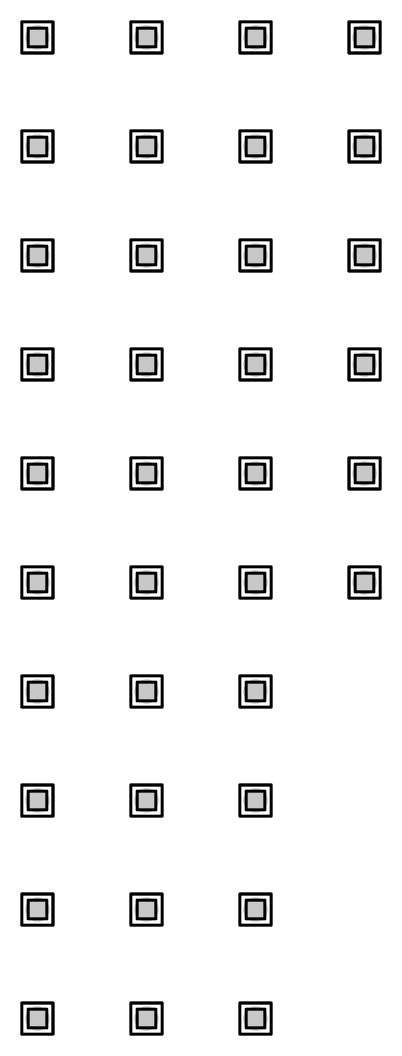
# Model space of a CAD drawing. Header units: millimetres. Extents: x -25 to 478, y -31 to 252.
# Drawn here: x 81.89 to 87.78, y 47.78 to 64.34 of the extents above; entities that cross this region are included whole.
import ezdxf

# ---------------------------------------------------------------- set-up
doc = ezdxf.new("R2010")
doc.units = ezdxf.units.MM
doc.layers.add('DrillDrawing', color=1, linetype='Continuous')
doc.layers.add('ViaHoleLayer', color=16, linetype='Continuous')

msp = doc.modelspace()

# ---------------------------------------------------------------- hatches: boundary and pattern name
at = {"layer": 'ViaHoleLayer'}
h = msp.add_hatch(color=16, dxfattribs=at)
edge = h.paths.add_edge_path()
edge.add_arc((82.169, 64.057), 0.2, 0, 360)
h = msp.add_hatch(color=16, dxfattribs=at)
edge = h.paths.add_edge_path()
edge.add_arc((83.947, 64.057), 0.2, 0, 360)
h = msp.add_hatch(color=16, dxfattribs=at)
edge = h.paths.add_edge_path()
edge.add_arc((85.725, 64.057), 0.2, 0, 360)
h = msp.add_hatch(color=16, dxfattribs=at)
edge = h.paths.add_edge_path()
edge.add_arc((87.503, 64.057), 0.2, 0, 360)
h = msp.add_hatch(color=16, dxfattribs=at)
edge = h.paths.add_edge_path()
edge.add_arc((82.169, 62.279), 0.2, 0, 360)
h = msp.add_hatch(color=16, dxfattribs=at)
edge = h.paths.add_edge_path()
edge.add_arc((83.947, 62.279), 0.2, 0, 360)
h = msp.add_hatch(color=16, dxfattribs=at)
edge = h.paths.add_edge_path()
edge.add_arc((85.725, 62.279), 0.2, 0, 360)
h = msp.add_hatch(color=16, dxfattribs=at)
edge = h.paths.add_edge_path()
edge.add_arc((87.503, 62.279), 0.2, 0, 360)
h = msp.add_hatch(color=16, dxfattribs=at)
edge = h.paths.add_edge_path()
edge.add_arc((82.169, 60.501), 0.2, 0, 360)
h = msp.add_hatch(color=16, dxfattribs=at)
edge = h.paths.add_edge_path()
edge.add_arc((83.947, 60.501), 0.2, 0, 360)
h = msp.add_hatch(color=16, dxfattribs=at)
edge = h.paths.add_edge_path()
edge.add_arc((85.725, 60.501), 0.2, 0, 360)
h = msp.add_hatch(color=16, dxfattribs=at)
edge = h.paths.add_edge_path()
edge.add_arc((87.503, 60.501), 0.2, 0, 360)
h = msp.add_hatch(color=16, dxfattribs=at)
edge = h.paths.add_edge_path()
edge.add_arc((82.169, 58.723), 0.2, 0, 360)
h = msp.add_hatch(color=16, dxfattribs=at)
edge = h.paths.add_edge_path()
edge.add_arc((83.947, 58.723), 0.2, 0, 360)
h = msp.add_hatch(color=16, dxfattribs=at)
edge = h.paths.add_edge_path()
edge.add_arc((85.725, 58.723), 0.2, 0, 360)
h = msp.add_hatch(color=16, dxfattribs=at)
edge = h.paths.add_edge_path()
edge.add_arc((87.503, 58.723), 0.2, 0, 360)
h = msp.add_hatch(color=16, dxfattribs=at)
edge = h.paths.add_edge_path()
edge.add_arc((82.169, 56.945), 0.2, 0, 360)
h = msp.add_hatch(color=16, dxfattribs=at)
edge = h.paths.add_edge_path()
edge.add_arc((83.947, 56.945), 0.2, 0, 360)
h = msp.add_hatch(color=16, dxfattribs=at)
edge = h.paths.add_edge_path()
edge.add_arc((85.725, 56.945), 0.2, 0, 360)
h = msp.add_hatch(color=16, dxfattribs=at)
edge = h.paths.add_edge_path()
edge.add_arc((87.503, 56.945), 0.2, 0, 360)
h = msp.add_hatch(color=16, dxfattribs=at)
edge = h.paths.add_edge_path()
edge.add_arc((82.169, 55.167), 0.2, 0, 360)
h = msp.add_hatch(color=16, dxfattribs=at)
edge = h.paths.add_edge_path()
edge.add_arc((83.947, 55.167), 0.2, 0, 360)
h = msp.add_hatch(color=16, dxfattribs=at)
edge = h.paths.add_edge_path()
edge.add_arc((85.725, 55.167), 0.2, 0, 360)
h = msp.add_hatch(color=16, dxfattribs=at)
edge = h.paths.add_edge_path()
edge.add_arc((87.503, 55.167), 0.2, 0, 360)
h = msp.add_hatch(color=16, dxfattribs=at)
edge = h.paths.add_edge_path()
edge.add_arc((82.169, 53.389), 0.2, 0, 360)
h = msp.add_hatch(color=16, dxfattribs=at)
edge = h.paths.add_edge_path()
edge.add_arc((83.947, 53.389), 0.2, 0, 360)
h = msp.add_hatch(color=16, dxfattribs=at)
edge = h.paths.add_edge_path()
edge.add_arc((85.725, 53.389), 0.2, 0, 360)
h = msp.add_hatch(color=16, dxfattribs=at)
edge = h.paths.add_edge_path()
edge.add_arc((82.169, 51.611), 0.2, 0, 360)
h = msp.add_hatch(color=16, dxfattribs=at)
edge = h.paths.add_edge_path()
edge.add_arc((83.947, 51.611), 0.2, 0, 360)
h = msp.add_hatch(color=16, dxfattribs=at)
edge = h.paths.add_edge_path()
edge.add_arc((85.725, 51.611), 0.2, 0, 360)
h = msp.add_hatch(color=16, dxfattribs=at)
edge = h.paths.add_edge_path()
edge.add_arc((82.169, 49.833), 0.2, 0, 360)
h = msp.add_hatch(color=16, dxfattribs=at)
edge = h.paths.add_edge_path()
edge.add_arc((83.947, 49.833), 0.2, 0, 360)
h = msp.add_hatch(color=16, dxfattribs=at)
edge = h.paths.add_edge_path()
edge.add_arc((85.725, 49.833), 0.2, 0, 360)
h = msp.add_hatch(color=16, dxfattribs=at)
edge = h.paths.add_edge_path()
edge.add_arc((82.169, 48.055), 0.2, 0, 360)
h = msp.add_hatch(color=16, dxfattribs=at)
edge = h.paths.add_edge_path()
edge.add_arc((83.947, 48.055), 0.2, 0, 360)
h = msp.add_hatch(color=16, dxfattribs=at)
edge = h.paths.add_edge_path()
edge.add_arc((85.725, 48.055), 0.2, 0, 360)

# ---------------------------------------------------------------- linework, layer by layer
at = {"layer": 'DrillDrawing', "const_width": 0.0508}
for points in [[(81.915, 64.311), (82.423, 64.311)], [(81.915, 63.803), (81.915, 64.311)], [(82.423, 63.803), (82.423, 64.311)], [(83.693, 64.311), (84.201, 64.311)], [(83.693, 63.803), (83.693, 64.311)], [(84.201, 63.803), (84.201, 64.311)], [(85.471, 64.311), (85.979, 64.311)], [(85.471, 63.803), (85.471, 64.311)], [(85.979, 63.803), (85.979, 64.311)], [(87.249, 64.311), (87.757, 64.311)], [(87.249, 63.803), (87.249, 64.311)], [(87.757, 63.803), (87.757, 64.311)], [(82.017, 64.209), (82.321, 64.209)], [(82.017, 63.904), (82.017, 64.209)], [(82.321, 63.904), (82.321, 64.209)], [(83.795, 64.209), (84.099, 64.209)], [(83.795, 63.904), (83.795, 64.209)], [(84.099, 63.904), (84.099, 64.209)], [(85.573, 64.209), (85.877, 64.209)], [(85.573, 63.904), (85.573, 64.209)], [(85.877, 63.904), (85.877, 64.209)], [(87.351, 64.209), (87.655, 64.209)], [(87.351, 63.904), (87.351, 64.209)], [(87.655, 63.904), (87.655, 64.209)], [(82.017, 63.904), (82.321, 63.904)], [(83.795, 63.904), (84.099, 63.904)], [(85.573, 63.904), (85.877, 63.904)], [(87.351, 63.904), (87.655, 63.904)], [(81.915, 63.803), (82.423, 63.803)], [(83.693, 63.803), (84.201, 63.803)], [(85.471, 63.803), (85.979, 63.803)], [(87.249, 63.803), (87.757, 63.803)], [(81.915, 62.533), (82.423, 62.533)], [(81.915, 62.025), (81.915, 62.533)], [(82.017, 62.431), (82.321, 62.431)], [(82.017, 62.126), (82.017, 62.431)], [(82.321, 62.126), (82.321, 62.431)], [(82.423, 62.025), (82.423, 62.533)], [(83.693, 62.533), (84.201, 62.533)], [(83.693, 62.025), (83.693, 62.533)], [(83.795, 62.431), (84.099, 62.431)], [(83.795, 62.126), (83.795, 62.431)], [(84.099, 62.126), (84.099, 62.431)], [(84.201, 62.025), (84.201, 62.533)], [(85.471, 62.533), (85.979, 62.533)], [(85.471, 62.025), (85.471, 62.533)], [(85.573, 62.431), (85.877, 62.431)], [(85.573, 62.126), (85.573, 62.431)], [(85.877, 62.126), (85.877, 62.431)], [(85.979, 62.025), (85.979, 62.533)], [(87.249, 62.533), (87.757, 62.533)], [(87.249, 62.025), (87.249, 62.533)], [(87.351, 62.431), (87.655, 62.431)], [(87.351, 62.126), (87.351, 62.431)], [(87.655, 62.126), (87.655, 62.431)], [(87.757, 62.025), (87.757, 62.533)], [(82.017, 62.126), (82.321, 62.126)], [(83.795, 62.126), (84.099, 62.126)], [(85.573, 62.126), (85.877, 62.126)], [(87.351, 62.126), (87.655, 62.126)], [(81.915, 62.025), (82.423, 62.025)], [(83.693, 62.025), (84.201, 62.025)], [(85.471, 62.025), (85.979, 62.025)], [(87.249, 62.025), (87.757, 62.025)], [(81.915, 60.755), (82.423, 60.755)], [(81.915, 60.247), (81.915, 60.755)], [(82.423, 60.247), (82.423, 60.755)], [(83.693, 60.755), (84.201, 60.755)], [(83.693, 60.247), (83.693, 60.755)], [(84.201, 60.247), (84.201, 60.755)], [(85.471, 60.755), (85.979, 60.755)], [(85.471, 60.247), (85.471, 60.755)], [(85.979, 60.247), (85.979, 60.755)], [(87.249, 60.755), (87.757, 60.755)], [(87.249, 60.247), (87.249, 60.755)], [(87.757, 60.247), (87.757, 60.755)], [(82.017, 60.653), (82.321, 60.653)], [(82.017, 60.348), (82.017, 60.653)], [(82.321, 60.348), (82.321, 60.653)], [(83.795, 60.653), (84.099, 60.653)], [(83.795, 60.348), (83.795, 60.653)], [(84.099, 60.348), (84.099, 60.653)], [(85.573, 60.653), (85.877, 60.653)], [(85.573, 60.348), (85.573, 60.653)], [(85.877, 60.348), (85.877, 60.653)], [(87.351, 60.653), (87.655, 60.653)], [(87.351, 60.348), (87.351, 60.653)], [(87.655, 60.348), (87.655, 60.653)], [(82.017, 60.348), (82.321, 60.348)], [(83.795, 60.348), (84.099, 60.348)], [(85.573, 60.348), (85.877, 60.348)], [(87.351, 60.348), (87.655, 60.348)], [(81.915, 60.247), (82.423, 60.247)], [(83.693, 60.247), (84.201, 60.247)], [(85.471, 60.247), (85.979, 60.247)], [(87.249, 60.247), (87.757, 60.247)], [(81.915, 58.977), (82.423, 58.977)], [(81.915, 58.469), (81.915, 58.977)], [(82.423, 58.469), (82.423, 58.977)], [(83.693, 58.977), (84.201, 58.977)], [(83.693, 58.469), (83.693, 58.977)], [(84.201, 58.469), (84.201, 58.977)], [(85.471, 58.977), (85.979, 58.977)], [(85.471, 58.469), (85.471, 58.977)], [(85.979, 58.469), (85.979, 58.977)], [(87.249, 58.977), (87.757, 58.977)], [(87.249, 58.469), (87.249, 58.977)], [(87.757, 58.469), (87.757, 58.977)], [(82.017, 58.875), (82.321, 58.875)], [(82.017, 58.57), (82.017, 58.875)], [(82.321, 58.57), (82.321, 58.875)], [(83.795, 58.875), (84.099, 58.875)], [(83.795, 58.57), (83.795, 58.875)], [(84.099, 58.57), (84.099, 58.875)], [(85.573, 58.875), (85.877, 58.875)], [(85.573, 58.57), (85.573, 58.875)], [(85.877, 58.57), (85.877, 58.875)], [(87.351, 58.875), (87.655, 58.875)], [(87.351, 58.57), (87.351, 58.875)], [(87.655, 58.57), (87.655, 58.875)], [(81.915, 58.469), (82.423, 58.469)], [(82.017, 58.57), (82.321, 58.57)], [(83.693, 58.469), (84.201, 58.469)], [(83.795, 58.57), (84.099, 58.57)], [(85.471, 58.469), (85.979, 58.469)], [(85.573, 58.57), (85.877, 58.57)], [(87.249, 58.469), (87.757, 58.469)], [(87.351, 58.57), (87.655, 58.57)], [(81.915, 57.199), (82.423, 57.199)], [(81.915, 56.691), (81.915, 57.199)], [(82.423, 56.691), (82.423, 57.199)], [(83.693, 57.199), (84.201, 57.199)], [(83.693, 56.691), (83.693, 57.199)], [(84.201, 56.691), (84.201, 57.199)], [(85.471, 57.199), (85.979, 57.199)], [(85.471, 56.691), (85.471, 57.199)], [(85.979, 56.691), (85.979, 57.199)], [(87.249, 57.199), (87.757, 57.199)], [(87.249, 56.691), (87.249, 57.199)], [(87.757, 56.691), (87.757, 57.199)], [(82.017, 57.097), (82.321, 57.097)], [(82.017, 56.792), (82.017, 57.097)], [(82.321, 56.792), (82.321, 57.097)], [(83.795, 57.097), (84.099, 57.097)], [(83.795, 56.792), (83.795, 57.097)], [(84.099, 56.792), (84.099, 57.097)], [(85.573, 57.097), (85.877, 57.097)], [(85.573, 56.792), (85.573, 57.097)], [(85.877, 56.792), (85.877, 57.097)], [(87.351, 57.097), (87.655, 57.097)], [(87.351, 56.792), (87.351, 57.097)], [(87.655, 56.792), (87.655, 57.097)], [(82.017, 56.792), (82.321, 56.792)], [(83.795, 56.792), (84.099, 56.792)], [(85.573, 56.792), (85.877, 56.792)], [(87.351, 56.792), (87.655, 56.792)], [(81.915, 56.691), (82.423, 56.691)], [(83.693, 56.691), (84.201, 56.691)], [(85.471, 56.691), (85.979, 56.691)], [(87.249, 56.691), (87.757, 56.691)], [(81.915, 55.421), (82.423, 55.421)], [(81.915, 54.913), (81.915, 55.421)], [(82.017, 55.319), (82.321, 55.319)], [(82.017, 55.014), (82.017, 55.319)], [(82.321, 55.014), (82.321, 55.319)], [(82.423, 54.913), (82.423, 55.421)], [(83.693, 55.421), (84.201, 55.421)], [(83.693, 54.913), (83.693, 55.421)], [(83.795, 55.319), (84.099, 55.319)], [(83.795, 55.014), (83.795, 55.319)], [(84.099, 55.014), (84.099, 55.319)], [(84.201, 54.913), (84.201, 55.421)], [(85.471, 55.421), (85.979, 55.421)], [(85.471, 54.913), (85.471, 55.421)], [(85.573, 55.319), (85.877, 55.319)], [(85.573, 55.014), (85.573, 55.319)], [(85.877, 55.014), (85.877, 55.319)], [(85.979, 54.913), (85.979, 55.421)], [(87.249, 55.421), (87.757, 55.421)], [(87.249, 54.913), (87.249, 55.421)], [(87.351, 55.319), (87.655, 55.319)], [(87.351, 55.014), (87.351, 55.319)], [(87.655, 55.014), (87.655, 55.319)], [(87.757, 54.913), (87.757, 55.421)], [(82.017, 55.014), (82.321, 55.014)], [(83.795, 55.014), (84.099, 55.014)], [(85.573, 55.014), (85.877, 55.014)], [(87.351, 55.014), (87.655, 55.014)], [(81.915, 54.913), (82.423, 54.913)], [(83.693, 54.913), (84.201, 54.913)], [(85.471, 54.913), (85.979, 54.913)], [(87.249, 54.913), (87.757, 54.913)], [(81.915, 53.643), (82.423, 53.643)], [(81.915, 53.135), (81.915, 53.643)], [(82.423, 53.135), (82.423, 53.643)], [(83.693, 53.643), (84.201, 53.643)], [(83.693, 53.135), (83.693, 53.643)], [(84.201, 53.135), (84.201, 53.643)], [(85.471, 53.643), (85.979, 53.643)], [(85.471, 53.135), (85.471, 53.643)], [(85.979, 53.135), (85.979, 53.643)], [(82.017, 53.541), (82.321, 53.541)], [(82.017, 53.236), (82.017, 53.541)], [(82.321, 53.236), (82.321, 53.541)], [(83.795, 53.541), (84.099, 53.541)], [(83.795, 53.236), (83.795, 53.541)], [(84.099, 53.236), (84.099, 53.541)], [(85.573, 53.541), (85.877, 53.541)], [(85.573, 53.236), (85.573, 53.541)], [(85.877, 53.236), (85.877, 53.541)], [(81.915, 53.135), (82.423, 53.135)], [(82.017, 53.236), (82.321, 53.236)], [(83.693, 53.135), (84.201, 53.135)], [(83.795, 53.236), (84.099, 53.236)], [(85.471, 53.135), (85.979, 53.135)], [(85.573, 53.236), (85.877, 53.236)], [(81.915, 51.865), (82.423, 51.865)], [(81.915, 51.357), (81.915, 51.865)], [(82.423, 51.357), (82.423, 51.865)], [(83.693, 51.865), (84.201, 51.865)], [(83.693, 51.357), (83.693, 51.865)], [(84.201, 51.357), (84.201, 51.865)], [(85.471, 51.865), (85.979, 51.865)], [(85.471, 51.357), (85.471, 51.865)], [(85.979, 51.357), (85.979, 51.865)], [(82.017, 51.763), (82.321, 51.763)], [(82.017, 51.458), (82.017, 51.763)], [(82.321, 51.458), (82.321, 51.763)], [(83.795, 51.763), (84.099, 51.763)], [(83.795, 51.458), (83.795, 51.763)], [(84.099, 51.458), (84.099, 51.763)], [(85.573, 51.763), (85.877, 51.763)], [(85.573, 51.458), (85.573, 51.763)], [(85.877, 51.458), (85.877, 51.763)], [(81.915, 51.357), (82.423, 51.357)], [(82.017, 51.458), (82.321, 51.458)], [(83.693, 51.357), (84.201, 51.357)], [(83.795, 51.458), (84.099, 51.458)], [(85.471, 51.357), (85.979, 51.357)], [(85.573, 51.458), (85.877, 51.458)], [(81.915, 50.087), (82.423, 50.087)], [(81.915, 49.579), (81.915, 50.087)], [(82.423, 49.579), (82.423, 50.087)], [(83.693, 50.087), (84.201, 50.087)], [(83.693, 49.579), (83.693, 50.087)], [(84.201, 49.579), (84.201, 50.087)], [(85.471, 50.087), (85.979, 50.087)], [(85.471, 49.579), (85.471, 50.087)], [(85.979, 49.579), (85.979, 50.087)], [(82.017, 49.985), (82.321, 49.985)], [(82.017, 49.68), (82.017, 49.985)], [(82.321, 49.68), (82.321, 49.985)], [(83.795, 49.985), (84.099, 49.985)], [(83.795, 49.68), (83.795, 49.985)], [(84.099, 49.68), (84.099, 49.985)], [(85.573, 49.985), (85.877, 49.985)], [(85.573, 49.68), (85.573, 49.985)], [(85.877, 49.68), (85.877, 49.985)], [(82.017, 49.68), (82.321, 49.68)], [(83.795, 49.68), (84.099, 49.68)], [(85.573, 49.68), (85.877, 49.68)], [(81.915, 49.579), (82.423, 49.579)], [(83.693, 49.579), (84.201, 49.579)], [(85.471, 49.579), (85.979, 49.579)], [(81.915, 48.309), (82.423, 48.309)], [(81.915, 47.801), (81.915, 48.309)], [(82.017, 48.207), (82.321, 48.207)], [(82.017, 47.902), (82.017, 48.207)], [(82.321, 47.902), (82.321, 48.207)], [(82.423, 47.801), (82.423, 48.309)], [(83.693, 48.309), (84.201, 48.309)], [(83.693, 47.801), (83.693, 48.309)], [(83.795, 48.207), (84.099, 48.207)], [(83.795, 47.902), (83.795, 48.207)], [(84.099, 47.902), (84.099, 48.207)], [(84.201, 47.801), (84.201, 48.309)], [(85.471, 48.309), (85.979, 48.309)], [(85.471, 47.801), (85.471, 48.309)], [(85.573, 48.207), (85.877, 48.207)], [(85.573, 47.902), (85.573, 48.207)], [(85.877, 47.902), (85.877, 48.207)], [(85.979, 47.801), (85.979, 48.309)], [(82.017, 47.902), (82.321, 47.902)], [(83.795, 47.902), (84.099, 47.902)], [(85.573, 47.902), (85.877, 47.902)], [(81.915, 47.801), (82.423, 47.801)], [(83.693, 47.801), (84.201, 47.801)], [(85.471, 47.801), (85.979, 47.801)]]:
    msp.add_lwpolyline(points, dxfattribs=at)
at = {"layer": 'DrillDrawing', "const_width": 0.0254}
for points in [[(81.902, 64.311, 1), (81.928, 64.311, 1)], [(81.902, 64.311, 1), (81.928, 64.311, 1)], [(82.41, 64.311, 1), (82.436, 64.311, 1)], [(82.41, 64.311, 1), (82.436, 64.311, 1)], [(83.68, 64.311, 1), (83.706, 64.311, 1)], [(83.68, 64.311, 1), (83.706, 64.311, 1)], [(84.188, 64.311, 1), (84.214, 64.311, 1)], [(84.188, 64.311, 1), (84.214, 64.311, 1)], [(85.458, 64.311, 1), (85.484, 64.311, 1)], [(85.458, 64.311, 1), (85.484, 64.311, 1)], [(85.966, 64.311, 1), (85.992, 64.311, 1)], [(85.966, 64.311, 1), (85.992, 64.311, 1)], [(87.236, 64.311, 1), (87.262, 64.311, 1)], [(87.236, 64.311, 1), (87.262, 64.311, 1)], [(87.744, 64.311, 1), (87.77, 64.311, 1)], [(87.744, 64.311, 1), (87.77, 64.311, 1)], [(82.004, 64.209, 1), (82.029, 64.209, 1)], [(82.004, 64.209, 1), (82.029, 64.209, 1)], [(82.309, 64.209, 1), (82.334, 64.209, 1)], [(82.309, 64.209, 1), (82.334, 64.209, 1)], [(83.782, 64.209, 1), (83.807, 64.209, 1)], [(83.782, 64.209, 1), (83.807, 64.209, 1)], [(84.087, 64.209, 1), (84.112, 64.209, 1)], [(84.087, 64.209, 1), (84.112, 64.209, 1)], [(85.56, 64.209, 1), (85.585, 64.209, 1)], [(85.56, 64.209, 1), (85.585, 64.209, 1)], [(85.865, 64.209, 1), (85.89, 64.209, 1)], [(85.865, 64.209, 1), (85.89, 64.209, 1)], [(87.338, 64.209, 1), (87.363, 64.209, 1)], [(87.338, 64.209, 1), (87.363, 64.209, 1)], [(87.643, 64.209, 1), (87.668, 64.209, 1)], [(87.643, 64.209, 1), (87.668, 64.209, 1)], [(82.004, 63.904, 1), (82.029, 63.904, 1)], [(82.004, 63.904, 1), (82.029, 63.904, 1)], [(82.309, 63.904, 1), (82.334, 63.904, 1)], [(82.309, 63.904, 1), (82.334, 63.904, 1)], [(83.782, 63.904, 1), (83.807, 63.904, 1)], [(83.782, 63.904, 1), (83.807, 63.904, 1)], [(84.087, 63.904, 1), (84.112, 63.904, 1)], [(84.087, 63.904, 1), (84.112, 63.904, 1)], [(85.56, 63.904, 1), (85.585, 63.904, 1)], [(85.56, 63.904, 1), (85.585, 63.904, 1)], [(85.865, 63.904, 1), (85.89, 63.904, 1)], [(85.865, 63.904, 1), (85.89, 63.904, 1)], [(87.338, 63.904, 1), (87.363, 63.904, 1)], [(87.338, 63.904, 1), (87.363, 63.904, 1)], [(87.643, 63.904, 1), (87.668, 63.904, 1)], [(87.643, 63.904, 1), (87.668, 63.904, 1)], [(81.902, 63.803, 1), (81.928, 63.803, 1)], [(81.902, 63.803, 1), (81.928, 63.803, 1)], [(82.41, 63.803, 1), (82.436, 63.803, 1)], [(82.41, 63.803, 1), (82.436, 63.803, 1)], [(83.68, 63.803, 1), (83.706, 63.803, 1)], [(83.68, 63.803, 1), (83.706, 63.803, 1)], [(84.188, 63.803, 1), (84.214, 63.803, 1)], [(84.188, 63.803, 1), (84.214, 63.803, 1)], [(85.458, 63.803, 1), (85.484, 63.803, 1)], [(85.458, 63.803, 1), (85.484, 63.803, 1)], [(85.966, 63.803, 1), (85.992, 63.803, 1)], [(85.966, 63.803, 1), (85.992, 63.803, 1)], [(87.236, 63.803, 1), (87.262, 63.803, 1)], [(87.236, 63.803, 1), (87.262, 63.803, 1)], [(87.744, 63.803, 1), (87.77, 63.803, 1)], [(87.744, 63.803, 1), (87.77, 63.803, 1)], [(81.902, 62.533, 1), (81.928, 62.533, 1)], [(81.902, 62.533, 1), (81.928, 62.533, 1)], [(82.004, 62.431, 1), (82.029, 62.431, 1)], [(82.004, 62.431, 1), (82.029, 62.431, 1)], [(82.309, 62.431, 1), (82.334, 62.431, 1)], [(82.309, 62.431, 1), (82.334, 62.431, 1)], [(82.41, 62.533, 1), (82.436, 62.533, 1)], [(82.41, 62.533, 1), (82.436, 62.533, 1)], [(83.68, 62.533, 1), (83.706, 62.533, 1)], [(83.68, 62.533, 1), (83.706, 62.533, 1)], [(83.782, 62.431, 1), (83.807, 62.431, 1)], [(83.782, 62.431, 1), (83.807, 62.431, 1)], [(84.087, 62.431, 1), (84.112, 62.431, 1)], [(84.087, 62.431, 1), (84.112, 62.431, 1)], [(84.188, 62.533, 1), (84.214, 62.533, 1)], [(84.188, 62.533, 1), (84.214, 62.533, 1)], [(85.458, 62.533, 1), (85.484, 62.533, 1)], [(85.458, 62.533, 1), (85.484, 62.533, 1)], [(85.56, 62.431, 1), (85.585, 62.431, 1)], [(85.56, 62.431, 1), (85.585, 62.431, 1)], [(85.865, 62.431, 1), (85.89, 62.431, 1)], [(85.865, 62.431, 1), (85.89, 62.431, 1)], [(85.966, 62.533, 1), (85.992, 62.533, 1)], [(85.966, 62.533, 1), (85.992, 62.533, 1)], [(87.236, 62.533, 1), (87.262, 62.533, 1)], [(87.236, 62.533, 1), (87.262, 62.533, 1)], [(87.338, 62.431, 1), (87.363, 62.431, 1)], [(87.338, 62.431, 1), (87.363, 62.431, 1)], [(87.643, 62.431, 1), (87.668, 62.431, 1)], [(87.643, 62.431, 1), (87.668, 62.431, 1)], [(87.744, 62.533, 1), (87.77, 62.533, 1)], [(87.744, 62.533, 1), (87.77, 62.533, 1)], [(82.004, 62.126, 1), (82.029, 62.126, 1)], [(82.004, 62.126, 1), (82.029, 62.126, 1)], [(82.309, 62.126, 1), (82.334, 62.126, 1)], [(82.309, 62.126, 1), (82.334, 62.126, 1)], [(83.782, 62.126, 1), (83.807, 62.126, 1)], [(83.782, 62.126, 1), (83.807, 62.126, 1)], [(84.087, 62.126, 1), (84.112, 62.126, 1)], [(84.087, 62.126, 1), (84.112, 62.126, 1)], [(85.56, 62.126, 1), (85.585, 62.126, 1)], [(85.56, 62.126, 1), (85.585, 62.126, 1)], [(85.865, 62.126, 1), (85.89, 62.126, 1)], [(85.865, 62.126, 1), (85.89, 62.126, 1)], [(87.338, 62.126, 1), (87.363, 62.126, 1)], [(87.338, 62.126, 1), (87.363, 62.126, 1)], [(87.643, 62.126, 1), (87.668, 62.126, 1)], [(87.643, 62.126, 1), (87.668, 62.126, 1)], [(81.902, 62.025, 1), (81.928, 62.025, 1)], [(81.902, 62.025, 1), (81.928, 62.025, 1)], [(82.41, 62.025, 1), (82.436, 62.025, 1)], [(82.41, 62.025, 1), (82.436, 62.025, 1)], [(83.68, 62.025, 1), (83.706, 62.025, 1)], [(83.68, 62.025, 1), (83.706, 62.025, 1)], [(84.188, 62.025, 1), (84.214, 62.025, 1)], [(84.188, 62.025, 1), (84.214, 62.025, 1)], [(85.458, 62.025, 1), (85.484, 62.025, 1)], [(85.458, 62.025, 1), (85.484, 62.025, 1)], [(85.966, 62.025, 1), (85.992, 62.025, 1)], [(85.966, 62.025, 1), (85.992, 62.025, 1)], [(87.236, 62.025, 1), (87.262, 62.025, 1)], [(87.236, 62.025, 1), (87.262, 62.025, 1)], [(87.744, 62.025, 1), (87.77, 62.025, 1)], [(87.744, 62.025, 1), (87.77, 62.025, 1)], [(81.902, 60.755, 1), (81.928, 60.755, 1)], [(81.902, 60.755, 1), (81.928, 60.755, 1)], [(82.41, 60.755, 1), (82.436, 60.755, 1)], [(82.41, 60.755, 1), (82.436, 60.755, 1)], [(83.68, 60.755, 1), (83.706, 60.755, 1)], [(83.68, 60.755, 1), (83.706, 60.755, 1)], [(84.188, 60.755, 1), (84.214, 60.755, 1)], [(84.188, 60.755, 1), (84.214, 60.755, 1)], [(85.458, 60.755, 1), (85.484, 60.755, 1)], [(85.458, 60.755, 1), (85.484, 60.755, 1)], [(85.966, 60.755, 1), (85.992, 60.755, 1)], [(85.966, 60.755, 1), (85.992, 60.755, 1)], [(87.236, 60.755, 1), (87.262, 60.755, 1)], [(87.236, 60.755, 1), (87.262, 60.755, 1)], [(87.744, 60.755, 1), (87.77, 60.755, 1)], [(87.744, 60.755, 1), (87.77, 60.755, 1)], [(82.004, 60.653, 1), (82.029, 60.653, 1)], [(82.004, 60.653, 1), (82.029, 60.653, 1)], [(82.309, 60.653, 1), (82.334, 60.653, 1)], [(82.309, 60.653, 1), (82.334, 60.653, 1)], [(83.782, 60.653, 1), (83.807, 60.653, 1)], [(83.782, 60.653, 1), (83.807, 60.653, 1)], [(84.087, 60.653, 1), (84.112, 60.653, 1)], [(84.087, 60.653, 1), (84.112, 60.653, 1)], [(85.56, 60.653, 1), (85.585, 60.653, 1)], [(85.56, 60.653, 1), (85.585, 60.653, 1)], [(85.865, 60.653, 1), (85.89, 60.653, 1)], [(85.865, 60.653, 1), (85.89, 60.653, 1)], [(87.338, 60.653, 1), (87.363, 60.653, 1)], [(87.338, 60.653, 1), (87.363, 60.653, 1)], [(87.643, 60.653, 1), (87.668, 60.653, 1)], [(87.643, 60.653, 1), (87.668, 60.653, 1)], [(82.004, 60.348, 1), (82.029, 60.348, 1)], [(82.004, 60.348, 1), (82.029, 60.348, 1)], [(82.309, 60.348, 1), (82.334, 60.348, 1)], [(82.309, 60.348, 1), (82.334, 60.348, 1)], [(83.782, 60.348, 1), (83.807, 60.348, 1)], [(83.782, 60.348, 1), (83.807, 60.348, 1)], [(84.087, 60.348, 1), (84.112, 60.348, 1)], [(84.087, 60.348, 1), (84.112, 60.348, 1)], [(85.56, 60.348, 1), (85.585, 60.348, 1)], [(85.56, 60.348, 1), (85.585, 60.348, 1)], [(85.865, 60.348, 1), (85.89, 60.348, 1)], [(85.865, 60.348, 1), (85.89, 60.348, 1)], [(87.338, 60.348, 1), (87.363, 60.348, 1)], [(87.338, 60.348, 1), (87.363, 60.348, 1)], [(87.643, 60.348, 1), (87.668, 60.348, 1)], [(87.643, 60.348, 1), (87.668, 60.348, 1)], [(81.902, 60.247, 1), (81.928, 60.247, 1)], [(81.902, 60.247, 1), (81.928, 60.247, 1)], [(82.41, 60.247, 1), (82.436, 60.247, 1)], [(82.41, 60.247, 1), (82.436, 60.247, 1)], [(83.68, 60.247, 1), (83.706, 60.247, 1)], [(83.68, 60.247, 1), (83.706, 60.247, 1)], [(84.188, 60.247, 1), (84.214, 60.247, 1)], [(84.188, 60.247, 1), (84.214, 60.247, 1)], [(85.458, 60.247, 1), (85.484, 60.247, 1)], [(85.458, 60.247, 1), (85.484, 60.247, 1)], [(85.966, 60.247, 1), (85.992, 60.247, 1)], [(85.966, 60.247, 1), (85.992, 60.247, 1)], [(87.236, 60.247, 1), (87.262, 60.247, 1)], [(87.236, 60.247, 1), (87.262, 60.247, 1)], [(87.744, 60.247, 1), (87.77, 60.247, 1)], [(87.744, 60.247, 1), (87.77, 60.247, 1)], [(81.902, 58.977, 1), (81.928, 58.977, 1)], [(81.902, 58.977, 1), (81.928, 58.977, 1)], [(82.41, 58.977, 1), (82.436, 58.977, 1)], [(82.41, 58.977, 1), (82.436, 58.977, 1)], [(83.68, 58.977, 1), (83.706, 58.977, 1)], [(83.68, 58.977, 1), (83.706, 58.977, 1)], [(84.188, 58.977, 1), (84.214, 58.977, 1)], [(84.188, 58.977, 1), (84.214, 58.977, 1)], [(85.458, 58.977, 1), (85.484, 58.977, 1)], [(85.458, 58.977, 1), (85.484, 58.977, 1)], [(85.966, 58.977, 1), (85.992, 58.977, 1)], [(85.966, 58.977, 1), (85.992, 58.977, 1)], [(87.236, 58.977, 1), (87.262, 58.977, 1)], [(87.236, 58.977, 1), (87.262, 58.977, 1)], [(87.744, 58.977, 1), (87.77, 58.977, 1)], [(87.744, 58.977, 1), (87.77, 58.977, 1)], [(82.004, 58.875, 1), (82.029, 58.875, 1)], [(82.004, 58.875, 1), (82.029, 58.875, 1)], [(82.309, 58.875, 1), (82.334, 58.875, 1)], [(82.309, 58.875, 1), (82.334, 58.875, 1)], [(83.782, 58.875, 1), (83.807, 58.875, 1)], [(83.782, 58.875, 1), (83.807, 58.875, 1)], [(84.087, 58.875, 1), (84.112, 58.875, 1)], [(84.087, 58.875, 1), (84.112, 58.875, 1)], [(85.56, 58.875, 1), (85.585, 58.875, 1)], [(85.56, 58.875, 1), (85.585, 58.875, 1)], [(85.865, 58.875, 1), (85.89, 58.875, 1)], [(85.865, 58.875, 1), (85.89, 58.875, 1)], [(87.338, 58.875, 1), (87.363, 58.875, 1)], [(87.338, 58.875, 1), (87.363, 58.875, 1)], [(87.643, 58.875, 1), (87.668, 58.875, 1)], [(87.643, 58.875, 1), (87.668, 58.875, 1)], [(81.902, 58.469, 1), (81.928, 58.469, 1)], [(81.902, 58.469, 1), (81.928, 58.469, 1)], [(82.004, 58.57, 1), (82.029, 58.57, 1)], [(82.004, 58.57, 1), (82.029, 58.57, 1)], [(82.309, 58.57, 1), (82.334, 58.57, 1)], [(82.309, 58.57, 1), (82.334, 58.57, 1)], [(82.41, 58.469, 1), (82.436, 58.469, 1)], [(82.41, 58.469, 1), (82.436, 58.469, 1)], [(83.68, 58.469, 1), (83.706, 58.469, 1)], [(83.68, 58.469, 1), (83.706, 58.469, 1)], [(83.782, 58.57, 1), (83.807, 58.57, 1)], [(83.782, 58.57, 1), (83.807, 58.57, 1)], [(84.087, 58.57, 1), (84.112, 58.57, 1)], [(84.087, 58.57, 1), (84.112, 58.57, 1)], [(84.188, 58.469, 1), (84.214, 58.469, 1)], [(84.188, 58.469, 1), (84.214, 58.469, 1)], [(85.458, 58.469, 1), (85.484, 58.469, 1)], [(85.458, 58.469, 1), (85.484, 58.469, 1)], [(85.56, 58.57, 1), (85.585, 58.57, 1)], [(85.56, 58.57, 1), (85.585, 58.57, 1)], [(85.865, 58.57, 1), (85.89, 58.57, 1)], [(85.865, 58.57, 1), (85.89, 58.57, 1)], [(85.966, 58.469, 1), (85.992, 58.469, 1)], [(85.966, 58.469, 1), (85.992, 58.469, 1)], [(87.236, 58.469, 1), (87.262, 58.469, 1)], [(87.236, 58.469, 1), (87.262, 58.469, 1)], [(87.338, 58.57, 1), (87.363, 58.57, 1)], [(87.338, 58.57, 1), (87.363, 58.57, 1)], [(87.643, 58.57, 1), (87.668, 58.57, 1)], [(87.643, 58.57, 1), (87.668, 58.57, 1)], [(87.744, 58.469, 1), (87.77, 58.469, 1)], [(87.744, 58.469, 1), (87.77, 58.469, 1)], [(81.902, 57.199, 1), (81.928, 57.199, 1)], [(81.902, 57.199, 1), (81.928, 57.199, 1)], [(82.41, 57.199, 1), (82.436, 57.199, 1)], [(82.41, 57.199, 1), (82.436, 57.199, 1)], [(83.68, 57.199, 1), (83.706, 57.199, 1)], [(83.68, 57.199, 1), (83.706, 57.199, 1)], [(84.188, 57.199, 1), (84.214, 57.199, 1)], [(84.188, 57.199, 1), (84.214, 57.199, 1)], [(85.458, 57.199, 1), (85.484, 57.199, 1)], [(85.458, 57.199, 1), (85.484, 57.199, 1)], [(85.966, 57.199, 1), (85.992, 57.199, 1)], [(85.966, 57.199, 1), (85.992, 57.199, 1)], [(87.236, 57.199, 1), (87.262, 57.199, 1)], [(87.236, 57.199, 1), (87.262, 57.199, 1)], [(87.744, 57.199, 1), (87.77, 57.199, 1)], [(87.744, 57.199, 1), (87.77, 57.199, 1)], [(82.004, 57.097, 1), (82.029, 57.097, 1)], [(82.004, 57.097, 1), (82.029, 57.097, 1)], [(82.309, 57.097, 1), (82.334, 57.097, 1)], [(82.309, 57.097, 1), (82.334, 57.097, 1)], [(83.782, 57.097, 1), (83.807, 57.097, 1)], [(83.782, 57.097, 1), (83.807, 57.097, 1)], [(84.087, 57.097, 1), (84.112, 57.097, 1)], [(84.087, 57.097, 1), (84.112, 57.097, 1)], [(85.56, 57.097, 1), (85.585, 57.097, 1)], [(85.56, 57.097, 1), (85.585, 57.097, 1)], [(85.865, 57.097, 1), (85.89, 57.097, 1)], [(85.865, 57.097, 1), (85.89, 57.097, 1)], [(87.338, 57.097, 1), (87.363, 57.097, 1)], [(87.338, 57.097, 1), (87.363, 57.097, 1)], [(87.643, 57.097, 1), (87.668, 57.097, 1)], [(87.643, 57.097, 1), (87.668, 57.097, 1)], [(82.004, 56.792, 1), (82.029, 56.792, 1)], [(82.004, 56.792, 1), (82.029, 56.792, 1)], [(82.309, 56.792, 1), (82.334, 56.792, 1)], [(82.309, 56.792, 1), (82.334, 56.792, 1)], [(83.782, 56.792, 1), (83.807, 56.792, 1)], [(83.782, 56.792, 1), (83.807, 56.792, 1)], [(84.087, 56.792, 1), (84.112, 56.792, 1)], [(84.087, 56.792, 1), (84.112, 56.792, 1)], [(85.56, 56.792, 1), (85.585, 56.792, 1)], [(85.56, 56.792, 1), (85.585, 56.792, 1)], [(85.865, 56.792, 1), (85.89, 56.792, 1)], [(85.865, 56.792, 1), (85.89, 56.792, 1)], [(87.338, 56.792, 1), (87.363, 56.792, 1)], [(87.338, 56.792, 1), (87.363, 56.792, 1)], [(87.643, 56.792, 1), (87.668, 56.792, 1)], [(87.643, 56.792, 1), (87.668, 56.792, 1)], [(81.902, 56.691, 1), (81.928, 56.691, 1)], [(81.902, 56.691, 1), (81.928, 56.691, 1)], [(82.41, 56.691, 1), (82.436, 56.691, 1)], [(82.41, 56.691, 1), (82.436, 56.691, 1)], [(83.68, 56.691, 1), (83.706, 56.691, 1)], [(83.68, 56.691, 1), (83.706, 56.691, 1)], [(84.188, 56.691, 1), (84.214, 56.691, 1)], [(84.188, 56.691, 1), (84.214, 56.691, 1)], [(85.458, 56.691, 1), (85.484, 56.691, 1)], [(85.458, 56.691, 1), (85.484, 56.691, 1)], [(85.966, 56.691, 1), (85.992, 56.691, 1)], [(85.966, 56.691, 1), (85.992, 56.691, 1)], [(87.236, 56.691, 1), (87.262, 56.691, 1)], [(87.236, 56.691, 1), (87.262, 56.691, 1)], [(87.744, 56.691, 1), (87.77, 56.691, 1)], [(87.744, 56.691, 1), (87.77, 56.691, 1)], [(81.902, 55.421, 1), (81.928, 55.421, 1)], [(81.902, 55.421, 1), (81.928, 55.421, 1)], [(82.004, 55.319, 1), (82.029, 55.319, 1)], [(82.004, 55.319, 1), (82.029, 55.319, 1)], [(82.309, 55.319, 1), (82.334, 55.319, 1)], [(82.309, 55.319, 1), (82.334, 55.319, 1)], [(82.41, 55.421, 1), (82.436, 55.421, 1)], [(82.41, 55.421, 1), (82.436, 55.421, 1)], [(83.68, 55.421, 1), (83.706, 55.421, 1)], [(83.68, 55.421, 1), (83.706, 55.421, 1)], [(83.782, 55.319, 1), (83.807, 55.319, 1)], [(83.782, 55.319, 1), (83.807, 55.319, 1)], [(84.087, 55.319, 1), (84.112, 55.319, 1)], [(84.087, 55.319, 1), (84.112, 55.319, 1)], [(84.188, 55.421, 1), (84.214, 55.421, 1)], [(84.188, 55.421, 1), (84.214, 55.421, 1)], [(85.458, 55.421, 1), (85.484, 55.421, 1)], [(85.458, 55.421, 1), (85.484, 55.421, 1)], [(85.56, 55.319, 1), (85.585, 55.319, 1)], [(85.56, 55.319, 1), (85.585, 55.319, 1)], [(85.865, 55.319, 1), (85.89, 55.319, 1)], [(85.865, 55.319, 1), (85.89, 55.319, 1)], [(85.966, 55.421, 1), (85.992, 55.421, 1)], [(85.966, 55.421, 1), (85.992, 55.421, 1)], [(87.236, 55.421, 1), (87.262, 55.421, 1)], [(87.236, 55.421, 1), (87.262, 55.421, 1)], [(87.338, 55.319, 1), (87.363, 55.319, 1)], [(87.338, 55.319, 1), (87.363, 55.319, 1)], [(87.643, 55.319, 1), (87.668, 55.319, 1)], [(87.643, 55.319, 1), (87.668, 55.319, 1)], [(87.744, 55.421, 1), (87.77, 55.421, 1)], [(87.744, 55.421, 1), (87.77, 55.421, 1)], [(82.004, 55.014, 1), (82.029, 55.014, 1)], [(82.004, 55.014, 1), (82.029, 55.014, 1)], [(82.309, 55.014, 1), (82.334, 55.014, 1)], [(82.309, 55.014, 1), (82.334, 55.014, 1)], [(83.782, 55.014, 1), (83.807, 55.014, 1)], [(83.782, 55.014, 1), (83.807, 55.014, 1)], [(84.087, 55.014, 1), (84.112, 55.014, 1)], [(84.087, 55.014, 1), (84.112, 55.014, 1)], [(85.56, 55.014, 1), (85.585, 55.014, 1)], [(85.56, 55.014, 1), (85.585, 55.014, 1)], [(85.865, 55.014, 1), (85.89, 55.014, 1)], [(85.865, 55.014, 1), (85.89, 55.014, 1)], [(87.338, 55.014, 1), (87.363, 55.014, 1)], [(87.338, 55.014, 1), (87.363, 55.014, 1)], [(87.643, 55.014, 1), (87.668, 55.014, 1)], [(87.643, 55.014, 1), (87.668, 55.014, 1)], [(81.902, 54.913, 1), (81.928, 54.913, 1)], [(81.902, 54.913, 1), (81.928, 54.913, 1)], [(82.41, 54.913, 1), (82.436, 54.913, 1)], [(82.41, 54.913, 1), (82.436, 54.913, 1)], [(83.68, 54.913, 1), (83.706, 54.913, 1)], [(83.68, 54.913, 1), (83.706, 54.913, 1)], [(84.188, 54.913, 1), (84.214, 54.913, 1)], [(84.188, 54.913, 1), (84.214, 54.913, 1)], [(85.458, 54.913, 1), (85.484, 54.913, 1)], [(85.458, 54.913, 1), (85.484, 54.913, 1)], [(85.966, 54.913, 1), (85.992, 54.913, 1)], [(85.966, 54.913, 1), (85.992, 54.913, 1)], [(87.236, 54.913, 1), (87.262, 54.913, 1)], [(87.236, 54.913, 1), (87.262, 54.913, 1)], [(87.744, 54.913, 1), (87.77, 54.913, 1)], [(87.744, 54.913, 1), (87.77, 54.913, 1)], [(81.902, 53.643, 1), (81.928, 53.643, 1)], [(81.902, 53.643, 1), (81.928, 53.643, 1)], [(82.41, 53.643, 1), (82.436, 53.643, 1)], [(82.41, 53.643, 1), (82.436, 53.643, 1)], [(83.68, 53.643, 1), (83.706, 53.643, 1)], [(83.68, 53.643, 1), (83.706, 53.643, 1)], [(84.188, 53.643, 1), (84.214, 53.643, 1)], [(84.188, 53.643, 1), (84.214, 53.643, 1)], [(85.458, 53.643, 1), (85.484, 53.643, 1)], [(85.458, 53.643, 1), (85.484, 53.643, 1)], [(85.966, 53.643, 1), (85.992, 53.643, 1)], [(85.966, 53.643, 1), (85.992, 53.643, 1)], [(82.004, 53.541, 1), (82.029, 53.541, 1)], [(82.004, 53.541, 1), (82.029, 53.541, 1)], [(82.309, 53.541, 1), (82.334, 53.541, 1)], [(82.309, 53.541, 1), (82.334, 53.541, 1)], [(83.782, 53.541, 1), (83.807, 53.541, 1)], [(83.782, 53.541, 1), (83.807, 53.541, 1)], [(84.087, 53.541, 1), (84.112, 53.541, 1)], [(84.087, 53.541, 1), (84.112, 53.541, 1)], [(85.56, 53.541, 1), (85.585, 53.541, 1)], [(85.56, 53.541, 1), (85.585, 53.541, 1)], [(85.865, 53.541, 1), (85.89, 53.541, 1)], [(85.865, 53.541, 1), (85.89, 53.541, 1)], [(81.902, 53.135, 1), (81.928, 53.135, 1)], [(81.902, 53.135, 1), (81.928, 53.135, 1)], [(82.004, 53.236, 1), (82.029, 53.236, 1)], [(82.004, 53.236, 1), (82.029, 53.236, 1)], [(82.309, 53.236, 1), (82.334, 53.236, 1)], [(82.309, 53.236, 1), (82.334, 53.236, 1)], [(82.41, 53.135, 1), (82.436, 53.135, 1)], [(82.41, 53.135, 1), (82.436, 53.135, 1)], [(83.68, 53.135, 1), (83.706, 53.135, 1)], [(83.68, 53.135, 1), (83.706, 53.135, 1)], [(83.782, 53.236, 1), (83.807, 53.236, 1)], [(83.782, 53.236, 1), (83.807, 53.236, 1)], [(84.087, 53.236, 1), (84.112, 53.236, 1)], [(84.087, 53.236, 1), (84.112, 53.236, 1)], [(84.188, 53.135, 1), (84.214, 53.135, 1)], [(84.188, 53.135, 1), (84.214, 53.135, 1)], [(85.458, 53.135, 1), (85.484, 53.135, 1)], [(85.458, 53.135, 1), (85.484, 53.135, 1)], [(85.56, 53.236, 1), (85.585, 53.236, 1)], [(85.56, 53.236, 1), (85.585, 53.236, 1)], [(85.865, 53.236, 1), (85.89, 53.236, 1)], [(85.865, 53.236, 1), (85.89, 53.236, 1)], [(85.966, 53.135, 1), (85.992, 53.135, 1)], [(85.966, 53.135, 1), (85.992, 53.135, 1)], [(81.902, 51.865, 1), (81.928, 51.865, 1)], [(81.902, 51.865, 1), (81.928, 51.865, 1)], [(82.41, 51.865, 1), (82.436, 51.865, 1)], [(82.41, 51.865, 1), (82.436, 51.865, 1)], [(83.68, 51.865, 1), (83.706, 51.865, 1)], [(83.68, 51.865, 1), (83.706, 51.865, 1)], [(84.188, 51.865, 1), (84.214, 51.865, 1)], [(84.188, 51.865, 1), (84.214, 51.865, 1)], [(85.458, 51.865, 1), (85.484, 51.865, 1)], [(85.458, 51.865, 1), (85.484, 51.865, 1)], [(85.966, 51.865, 1), (85.992, 51.865, 1)], [(85.966, 51.865, 1), (85.992, 51.865, 1)], [(82.004, 51.763, 1), (82.029, 51.763, 1)], [(82.004, 51.763, 1), (82.029, 51.763, 1)], [(82.309, 51.763, 1), (82.334, 51.763, 1)], [(82.309, 51.763, 1), (82.334, 51.763, 1)], [(83.782, 51.763, 1), (83.807, 51.763, 1)], [(83.782, 51.763, 1), (83.807, 51.763, 1)], [(84.087, 51.763, 1), (84.112, 51.763, 1)], [(84.087, 51.763, 1), (84.112, 51.763, 1)], [(85.56, 51.763, 1), (85.585, 51.763, 1)], [(85.56, 51.763, 1), (85.585, 51.763, 1)], [(85.865, 51.763, 1), (85.89, 51.763, 1)], [(85.865, 51.763, 1), (85.89, 51.763, 1)], [(81.902, 51.357, 1), (81.928, 51.357, 1)], [(81.902, 51.357, 1), (81.928, 51.357, 1)], [(82.004, 51.458, 1), (82.029, 51.458, 1)], [(82.004, 51.458, 1), (82.029, 51.458, 1)], [(82.309, 51.458, 1), (82.334, 51.458, 1)], [(82.309, 51.458, 1), (82.334, 51.458, 1)], [(82.41, 51.357, 1), (82.436, 51.357, 1)], [(82.41, 51.357, 1), (82.436, 51.357, 1)], [(83.68, 51.357, 1), (83.706, 51.357, 1)], [(83.68, 51.357, 1), (83.706, 51.357, 1)], [(83.782, 51.458, 1), (83.807, 51.458, 1)], [(83.782, 51.458, 1), (83.807, 51.458, 1)], [(84.087, 51.458, 1), (84.112, 51.458, 1)], [(84.087, 51.458, 1), (84.112, 51.458, 1)], [(84.188, 51.357, 1), (84.214, 51.357, 1)], [(84.188, 51.357, 1), (84.214, 51.357, 1)], [(85.458, 51.357, 1), (85.484, 51.357, 1)], [(85.458, 51.357, 1), (85.484, 51.357, 1)], [(85.56, 51.458, 1), (85.585, 51.458, 1)], [(85.56, 51.458, 1), (85.585, 51.458, 1)], [(85.865, 51.458, 1), (85.89, 51.458, 1)], [(85.865, 51.458, 1), (85.89, 51.458, 1)], [(85.966, 51.357, 1), (85.992, 51.357, 1)], [(85.966, 51.357, 1), (85.992, 51.357, 1)], [(81.902, 50.087, 1), (81.928, 50.087, 1)], [(81.902, 50.087, 1), (81.928, 50.087, 1)], [(82.41, 50.087, 1), (82.436, 50.087, 1)], [(82.41, 50.087, 1), (82.436, 50.087, 1)], [(83.68, 50.087, 1), (83.706, 50.087, 1)], [(83.68, 50.087, 1), (83.706, 50.087, 1)], [(84.188, 50.087, 1), (84.214, 50.087, 1)], [(84.188, 50.087, 1), (84.214, 50.087, 1)], [(85.458, 50.087, 1), (85.484, 50.087, 1)], [(85.458, 50.087, 1), (85.484, 50.087, 1)], [(85.966, 50.087, 1), (85.992, 50.087, 1)], [(85.966, 50.087, 1), (85.992, 50.087, 1)], [(82.004, 49.985, 1), (82.029, 49.985, 1)], [(82.004, 49.985, 1), (82.029, 49.985, 1)], [(82.309, 49.985, 1), (82.334, 49.985, 1)], [(82.309, 49.985, 1), (82.334, 49.985, 1)], [(83.782, 49.985, 1), (83.807, 49.985, 1)], [(83.782, 49.985, 1), (83.807, 49.985, 1)], [(84.087, 49.985, 1), (84.112, 49.985, 1)], [(84.087, 49.985, 1), (84.112, 49.985, 1)], [(85.56, 49.985, 1), (85.585, 49.985, 1)], [(85.56, 49.985, 1), (85.585, 49.985, 1)], [(85.865, 49.985, 1), (85.89, 49.985, 1)], [(85.865, 49.985, 1), (85.89, 49.985, 1)], [(82.004, 49.68, 1), (82.029, 49.68, 1)], [(82.004, 49.68, 1), (82.029, 49.68, 1)], [(82.309, 49.68, 1), (82.334, 49.68, 1)], [(82.309, 49.68, 1), (82.334, 49.68, 1)], [(83.782, 49.68, 1), (83.807, 49.68, 1)], [(83.782, 49.68, 1), (83.807, 49.68, 1)], [(84.087, 49.68, 1), (84.112, 49.68, 1)], [(84.087, 49.68, 1), (84.112, 49.68, 1)], [(85.56, 49.68, 1), (85.585, 49.68, 1)], [(85.56, 49.68, 1), (85.585, 49.68, 1)], [(85.865, 49.68, 1), (85.89, 49.68, 1)], [(85.865, 49.68, 1), (85.89, 49.68, 1)], [(81.902, 49.579, 1), (81.928, 49.579, 1)], [(81.902, 49.579, 1), (81.928, 49.579, 1)], [(82.41, 49.579, 1), (82.436, 49.579, 1)], [(82.41, 49.579, 1), (82.436, 49.579, 1)], [(83.68, 49.579, 1), (83.706, 49.579, 1)], [(83.68, 49.579, 1), (83.706, 49.579, 1)], [(84.188, 49.579, 1), (84.214, 49.579, 1)], [(84.188, 49.579, 1), (84.214, 49.579, 1)], [(85.458, 49.579, 1), (85.484, 49.579, 1)], [(85.458, 49.579, 1), (85.484, 49.579, 1)], [(85.966, 49.579, 1), (85.992, 49.579, 1)], [(85.966, 49.579, 1), (85.992, 49.579, 1)], [(81.902, 48.309, 1), (81.928, 48.309, 1)], [(81.902, 48.309, 1), (81.928, 48.309, 1)], [(82.004, 48.207, 1), (82.029, 48.207, 1)], [(82.004, 48.207, 1), (82.029, 48.207, 1)], [(82.309, 48.207, 1), (82.334, 48.207, 1)], [(82.309, 48.207, 1), (82.334, 48.207, 1)], [(82.41, 48.309, 1), (82.436, 48.309, 1)], [(82.41, 48.309, 1), (82.436, 48.309, 1)], [(83.68, 48.309, 1), (83.706, 48.309, 1)], [(83.68, 48.309, 1), (83.706, 48.309, 1)], [(83.782, 48.207, 1), (83.807, 48.207, 1)], [(83.782, 48.207, 1), (83.807, 48.207, 1)], [(84.087, 48.207, 1), (84.112, 48.207, 1)], [(84.087, 48.207, 1), (84.112, 48.207, 1)], [(84.188, 48.309, 1), (84.214, 48.309, 1)], [(84.188, 48.309, 1), (84.214, 48.309, 1)], [(85.458, 48.309, 1), (85.484, 48.309, 1)], [(85.458, 48.309, 1), (85.484, 48.309, 1)], [(85.56, 48.207, 1), (85.585, 48.207, 1)], [(85.56, 48.207, 1), (85.585, 48.207, 1)], [(85.865, 48.207, 1), (85.89, 48.207, 1)], [(85.865, 48.207, 1), (85.89, 48.207, 1)], [(85.966, 48.309, 1), (85.992, 48.309, 1)], [(85.966, 48.309, 1), (85.992, 48.309, 1)], [(82.004, 47.902, 1), (82.029, 47.902, 1)], [(82.004, 47.902, 1), (82.029, 47.902, 1)], [(82.309, 47.902, 1), (82.334, 47.902, 1)], [(82.309, 47.902, 1), (82.334, 47.902, 1)], [(83.782, 47.902, 1), (83.807, 47.902, 1)], [(83.782, 47.902, 1), (83.807, 47.902, 1)], [(84.087, 47.902, 1), (84.112, 47.902, 1)], [(84.087, 47.902, 1), (84.112, 47.902, 1)], [(85.56, 47.902, 1), (85.585, 47.902, 1)], [(85.56, 47.902, 1), (85.585, 47.902, 1)], [(85.865, 47.902, 1), (85.89, 47.902, 1)], [(85.865, 47.902, 1), (85.89, 47.902, 1)], [(81.902, 47.801, 1), (81.928, 47.801, 1)], [(81.902, 47.801, 1), (81.928, 47.801, 1)], [(82.41, 47.801, 1), (82.436, 47.801, 1)], [(82.41, 47.801, 1), (82.436, 47.801, 1)], [(83.68, 47.801, 1), (83.706, 47.801, 1)], [(83.68, 47.801, 1), (83.706, 47.801, 1)], [(84.188, 47.801, 1), (84.214, 47.801, 1)], [(84.188, 47.801, 1), (84.214, 47.801, 1)], [(85.458, 47.801, 1), (85.484, 47.801, 1)], [(85.458, 47.801, 1), (85.484, 47.801, 1)], [(85.966, 47.801, 1), (85.992, 47.801, 1)], [(85.966, 47.801, 1), (85.992, 47.801, 1)]]:
    msp.add_lwpolyline(points, format="xyb", close=True, dxfattribs=at)

doc.saveas('drawing.dxf')
